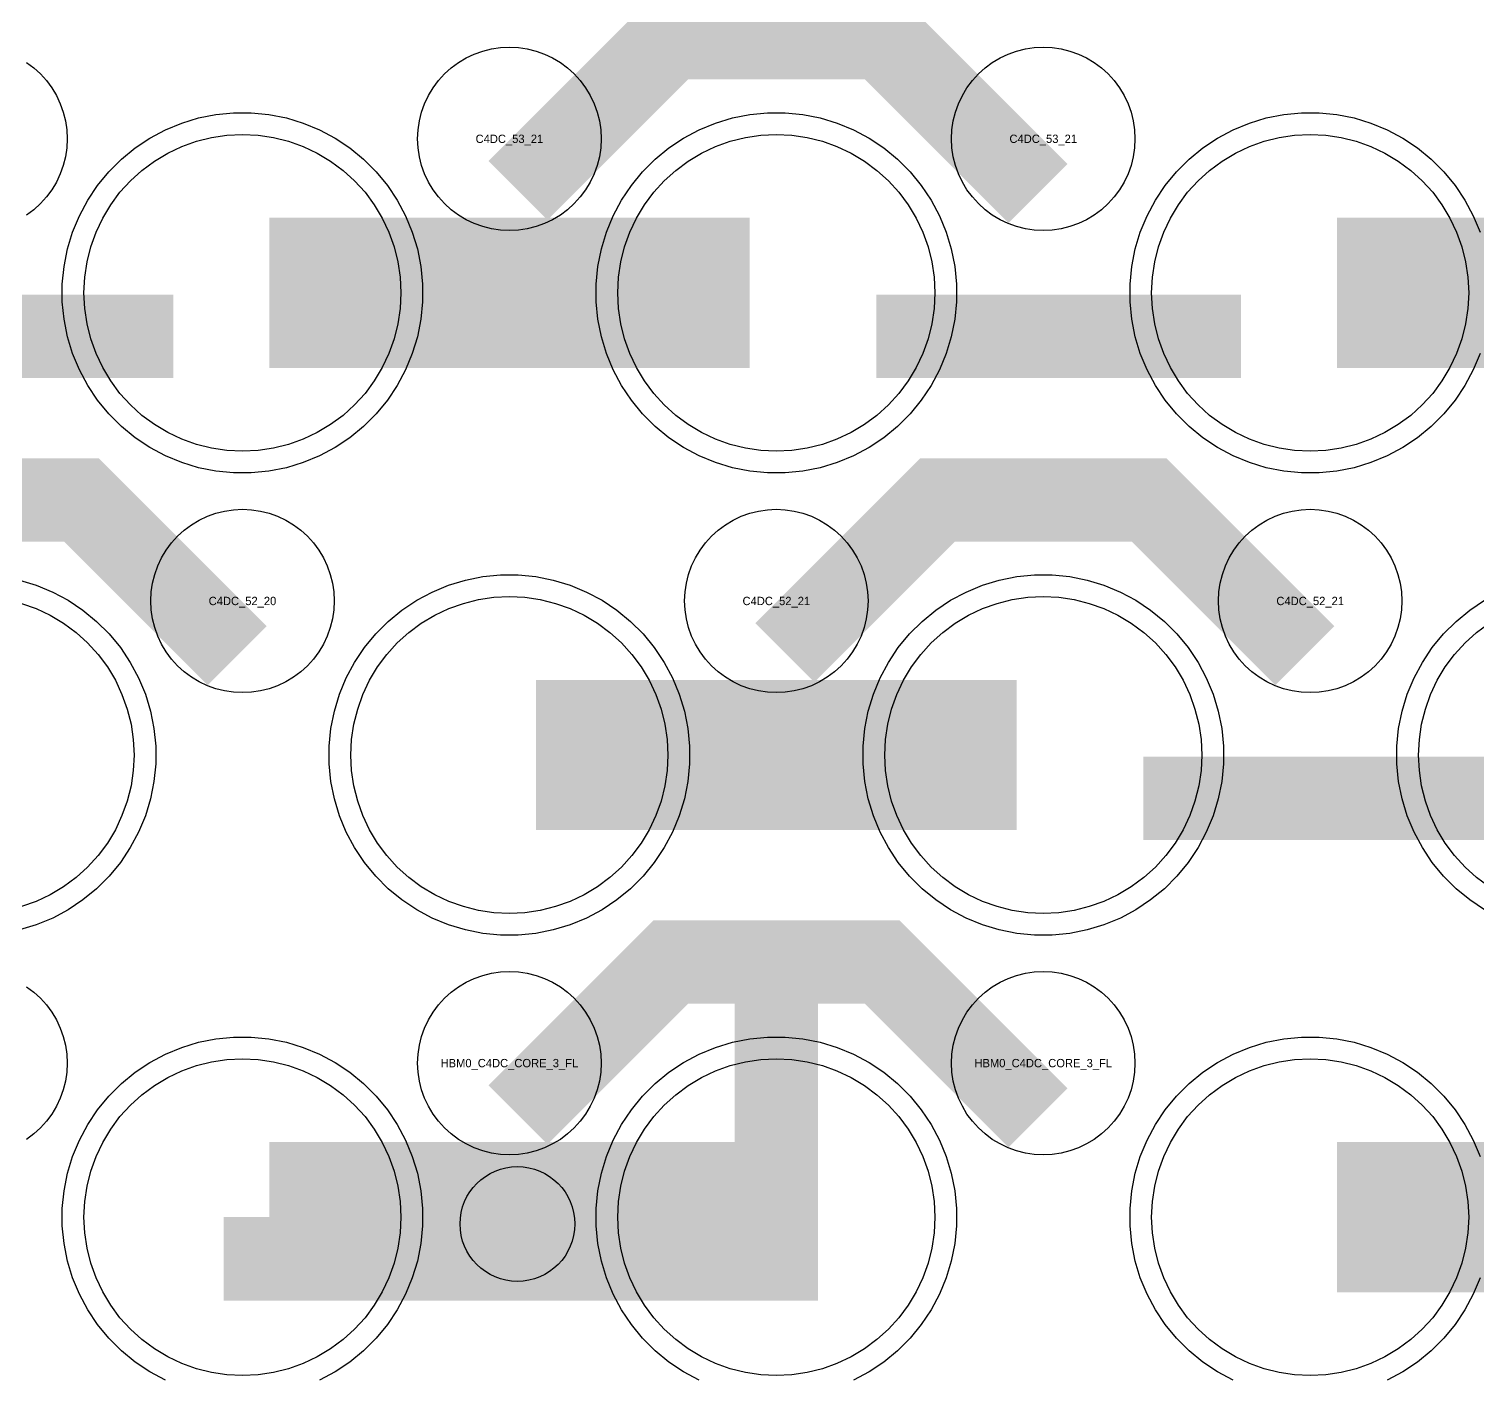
# Model space of a CAD drawing. Extents: x -11880 to 11880, y -14992 to 14992.
# Drawn here: x -5424 to -4990, y -7821.3 to -7416.5 of the extents above; entities that cross this region are included whole.
import ezdxf
from ezdxf.enums import TextEntityAlignment as Align

# ---------------------------------------------------------------- set-up
doc = ezdxf.new("R2010")
doc.units = 0
doc.header["$MEASUREMENT"] = 0
for name, color, linetype in [('GDS_775_DT_237', 138, 'CONTINUOUS'), ('RDL1_FS', 34, 'CONTINUOUS'), ('RDL_BS', 160, 'CONTINUOUS')]:
    doc.layers.add(name, color=color, linetype=linetype)

msp = doc.modelspace()

# ---------------------------------------------------------------- linework, layer by layer
at = {"layer": 'RDL1_FS'}
for points in [[(-5360, -7543.179), (-5364.657, -7542.95), (-5369.268, -7542.266), (-5373.791, -7541.134), (-5378.181, -7539.562), (-5382.395, -7537.57), (-5386.395, -7535.172), (-5390.14, -7532.394), (-5393.594, -7529.264), (-5396.724, -7525.81), (-5399.502, -7522.065), (-5401.9, -7518.065), (-5403.892, -7513.851), (-5405.464, -7509.461), (-5406.596, -7504.938), (-5407.28, -7500.327), (-5407.509, -7495.67), (-5407.28, -7491.013), (-5406.596, -7486.402), (-5405.464, -7481.879), (-5403.892, -7477.489), (-5401.9, -7473.275), (-5399.502, -7469.275), (-5396.724, -7465.53), (-5393.594, -7462.076), (-5390.14, -7458.946), (-5386.395, -7456.168), (-5382.395, -7453.77), (-5378.181, -7451.778), (-5373.791, -7450.206), (-5369.268, -7449.074), (-5364.657, -7448.39), (-5360, -7448.161), (-5355.343, -7448.39), (-5350.732, -7449.074), (-5346.209, -7450.206), (-5341.819, -7451.778), (-5337.605, -7453.77), (-5333.605, -7456.168), (-5329.86, -7458.946), (-5326.406, -7462.076), (-5323.276, -7465.53), (-5320.498, -7469.275), (-5318.1, -7473.275), (-5316.108, -7477.489), (-5314.536, -7481.879), (-5313.404, -7486.402), (-5312.72, -7491.013), (-5312.491, -7495.67), (-5312.72, -7500.327), (-5313.404, -7504.938), (-5314.536, -7509.461), (-5316.108, -7513.851), (-5318.1, -7518.065), (-5320.498, -7522.065), (-5323.276, -7525.81), (-5326.406, -7529.264), (-5329.86, -7532.394), (-5333.605, -7535.172), (-5337.605, -7537.57), (-5341.819, -7539.562), (-5346.209, -7541.134), (-5350.732, -7542.266), (-5355.343, -7542.95)], [(-5200, -7543.179), (-5204.657, -7542.95), (-5209.268, -7542.266), (-5213.791, -7541.134), (-5218.181, -7539.562), (-5222.395, -7537.57), (-5226.395, -7535.172), (-5230.14, -7532.394), (-5233.594, -7529.264), (-5236.724, -7525.81), (-5239.502, -7522.065), (-5241.9, -7518.065), (-5243.892, -7513.851), (-5245.464, -7509.461), (-5246.596, -7504.938), (-5247.28, -7500.327), (-5247.509, -7495.67), (-5247.28, -7491.013), (-5246.596, -7486.402), (-5245.464, -7481.879), (-5243.892, -7477.489), (-5241.9, -7473.275), (-5239.502, -7469.275), (-5236.724, -7465.53), (-5233.594, -7462.076), (-5230.14, -7458.946), (-5226.395, -7456.168), (-5222.395, -7453.77), (-5218.181, -7451.778), (-5213.791, -7450.206), (-5209.268, -7449.074), (-5204.657, -7448.39), (-5200, -7448.161), (-5195.343, -7448.39), (-5190.732, -7449.074), (-5186.209, -7450.206), (-5181.819, -7451.778), (-5177.605, -7453.77), (-5173.605, -7456.168), (-5169.86, -7458.946), (-5166.406, -7462.076), (-5163.276, -7465.53), (-5160.498, -7469.275), (-5158.1, -7473.275), (-5156.108, -7477.489), (-5154.536, -7481.879), (-5153.404, -7486.402), (-5152.72, -7491.013), (-5152.491, -7495.67), (-5152.72, -7500.327), (-5153.404, -7504.938), (-5154.536, -7509.461), (-5156.108, -7513.851), (-5158.1, -7518.065), (-5160.498, -7522.065), (-5163.276, -7525.81), (-5166.406, -7529.264), (-5169.86, -7532.394), (-5173.605, -7535.172), (-5177.605, -7537.57), (-5181.819, -7539.562), (-5186.209, -7541.134), (-5190.732, -7542.266), (-5195.343, -7542.95)], [(-5040, -7543.179), (-5044.657, -7542.95), (-5049.268, -7542.266), (-5053.791, -7541.134), (-5058.181, -7539.562), (-5062.395, -7537.57), (-5066.395, -7535.172), (-5070.14, -7532.394), (-5073.594, -7529.264), (-5076.724, -7525.81), (-5079.502, -7522.065), (-5081.9, -7518.065), (-5083.892, -7513.851), (-5085.464, -7509.461), (-5086.596, -7504.938), (-5087.28, -7500.327), (-5087.509, -7495.67), (-5087.28, -7491.013), (-5086.596, -7486.402), (-5085.464, -7481.879), (-5083.892, -7477.489), (-5081.9, -7473.275), (-5079.502, -7469.275), (-5076.724, -7465.53), (-5073.594, -7462.076), (-5070.14, -7458.946), (-5066.395, -7456.168), (-5062.395, -7453.77), (-5058.181, -7451.778), (-5053.791, -7450.206), (-5049.268, -7449.074), (-5044.657, -7448.39), (-5040, -7448.161), (-5035.343, -7448.39), (-5030.732, -7449.074), (-5026.209, -7450.206), (-5021.819, -7451.778), (-5017.605, -7453.77), (-5013.605, -7456.168), (-5009.86, -7458.946), (-5006.406, -7462.076), (-5003.276, -7465.53), (-5000.498, -7469.275), (-4998.1, -7473.275), (-4996.108, -7477.489), (-4994.536, -7481.879), (-4993.404, -7486.402), (-4992.72, -7491.013), (-4992.491, -7495.67), (-4992.72, -7500.327), (-4993.404, -7504.938), (-4994.536, -7509.461), (-4996.108, -7513.851), (-4998.1, -7518.065), (-5000.498, -7522.065), (-5003.276, -7525.81), (-5006.406, -7529.264), (-5009.86, -7532.394), (-5013.605, -7535.172), (-5017.605, -7537.57), (-5021.819, -7539.562), (-5026.209, -7541.134), (-5030.732, -7542.266), (-5035.343, -7542.95)], [(-5280, -7681.744), (-5284.657, -7681.515), (-5289.268, -7680.831), (-5293.791, -7679.699), (-5298.181, -7678.127), (-5302.395, -7676.135), (-5306.395, -7673.737), (-5310.14, -7670.959), (-5313.594, -7667.829), (-5316.724, -7664.375), (-5319.502, -7660.63), (-5321.9, -7656.63), (-5323.892, -7652.416), (-5325.464, -7648.026), (-5326.596, -7643.503), (-5327.28, -7638.892), (-5327.509, -7634.235), (-5327.28, -7629.578), (-5326.596, -7624.967), (-5325.464, -7620.444), (-5323.892, -7616.054), (-5321.9, -7611.84), (-5319.502, -7607.84), (-5316.724, -7604.095), (-5313.594, -7600.641), (-5310.14, -7597.511), (-5306.395, -7594.733), (-5302.395, -7592.335), (-5298.181, -7590.343), (-5293.791, -7588.771), (-5289.268, -7587.639), (-5284.657, -7586.955), (-5280, -7586.726), (-5275.343, -7586.955), (-5270.732, -7587.639), (-5266.209, -7588.771), (-5261.819, -7590.343), (-5257.605, -7592.335), (-5253.605, -7594.733), (-5249.86, -7597.511), (-5246.406, -7600.641), (-5243.276, -7604.095), (-5240.498, -7607.84), (-5238.1, -7611.84), (-5236.108, -7616.054), (-5234.536, -7620.444), (-5233.404, -7624.967), (-5232.72, -7629.578), (-5232.491, -7634.235), (-5232.72, -7638.892), (-5233.404, -7643.503), (-5234.536, -7648.026), (-5236.108, -7652.416), (-5238.1, -7656.63), (-5240.498, -7660.63), (-5243.276, -7664.375), (-5246.406, -7667.829), (-5249.86, -7670.959), (-5253.605, -7673.737), (-5257.605, -7676.135), (-5261.819, -7678.127), (-5266.209, -7679.699), (-5270.732, -7680.831), (-5275.343, -7681.515)], [(-5120, -7681.744), (-5124.657, -7681.515), (-5129.268, -7680.831), (-5133.791, -7679.699), (-5138.181, -7678.127), (-5142.395, -7676.135), (-5146.395, -7673.737), (-5150.14, -7670.959), (-5153.594, -7667.829), (-5156.724, -7664.375), (-5159.502, -7660.63), (-5161.9, -7656.63), (-5163.892, -7652.416), (-5165.464, -7648.026), (-5166.596, -7643.503), (-5167.28, -7638.892), (-5167.509, -7634.235), (-5167.28, -7629.578), (-5166.596, -7624.967), (-5165.464, -7620.444), (-5163.892, -7616.054), (-5161.9, -7611.84), (-5159.502, -7607.84), (-5156.724, -7604.095), (-5153.594, -7600.641), (-5150.14, -7597.511), (-5146.395, -7594.733), (-5142.395, -7592.335), (-5138.181, -7590.343), (-5133.791, -7588.771), (-5129.268, -7587.639), (-5124.657, -7586.955), (-5120, -7586.726), (-5115.343, -7586.955), (-5110.732, -7587.639), (-5106.209, -7588.771), (-5101.819, -7590.343), (-5097.605, -7592.335), (-5093.605, -7594.733), (-5089.86, -7597.511), (-5086.406, -7600.641), (-5083.276, -7604.095), (-5080.498, -7607.84), (-5078.1, -7611.84), (-5076.108, -7616.054), (-5074.536, -7620.444), (-5073.404, -7624.967), (-5072.72, -7629.578), (-5072.491, -7634.235), (-5072.72, -7638.892), (-5073.404, -7643.503), (-5074.536, -7648.026), (-5076.108, -7652.416), (-5078.1, -7656.63), (-5080.498, -7660.63), (-5083.276, -7664.375), (-5086.406, -7667.829), (-5089.86, -7670.959), (-5093.605, -7673.737), (-5097.605, -7676.135), (-5101.819, -7678.127), (-5106.209, -7679.699), (-5110.732, -7680.831), (-5115.343, -7681.515)], [(-5360, -7820.304), (-5364.657, -7820.075), (-5369.268, -7819.391), (-5373.791, -7818.259), (-5378.181, -7816.687), (-5382.395, -7814.695), (-5386.395, -7812.297), (-5390.14, -7809.519), (-5393.594, -7806.389), (-5396.724, -7802.935), (-5399.502, -7799.19), (-5401.9, -7795.19), (-5403.892, -7790.976), (-5405.464, -7786.586), (-5406.596, -7782.063), (-5407.28, -7777.452), (-5407.509, -7772.795), (-5407.28, -7768.138), (-5406.596, -7763.527), (-5405.464, -7759.004), (-5403.892, -7754.614), (-5401.9, -7750.4), (-5399.502, -7746.4), (-5396.724, -7742.655), (-5393.594, -7739.201), (-5390.14, -7736.071), (-5386.395, -7733.293), (-5382.395, -7730.895), (-5378.181, -7728.903), (-5373.791, -7727.331), (-5369.268, -7726.199), (-5364.657, -7725.515), (-5360, -7725.286), (-5355.343, -7725.515), (-5350.732, -7726.199), (-5346.209, -7727.331), (-5341.819, -7728.903), (-5337.605, -7730.895), (-5333.605, -7733.293), (-5329.86, -7736.071), (-5326.406, -7739.201), (-5323.276, -7742.655), (-5320.498, -7746.4), (-5318.1, -7750.4), (-5316.108, -7754.614), (-5314.536, -7759.004), (-5313.404, -7763.527), (-5312.72, -7768.138), (-5312.491, -7772.795), (-5312.72, -7777.452), (-5313.404, -7782.063), (-5314.536, -7786.586), (-5316.108, -7790.976), (-5318.1, -7795.19), (-5320.498, -7799.19), (-5323.276, -7802.935), (-5326.406, -7806.389), (-5329.86, -7809.519), (-5333.605, -7812.297), (-5337.605, -7814.695), (-5341.819, -7816.687), (-5346.209, -7818.259), (-5350.732, -7819.391), (-5355.343, -7820.075)], [(-5200, -7820.304), (-5204.657, -7820.075), (-5209.268, -7819.391), (-5213.791, -7818.259), (-5218.181, -7816.687), (-5222.395, -7814.695), (-5226.395, -7812.297), (-5230.14, -7809.519), (-5233.594, -7806.389), (-5236.724, -7802.935), (-5239.502, -7799.19), (-5241.9, -7795.19), (-5243.892, -7790.976), (-5245.464, -7786.586), (-5246.596, -7782.063), (-5247.28, -7777.452), (-5247.509, -7772.795), (-5247.28, -7768.138), (-5246.596, -7763.527), (-5245.464, -7759.004), (-5243.892, -7754.614), (-5241.9, -7750.4), (-5239.502, -7746.4), (-5236.724, -7742.655), (-5233.594, -7739.201), (-5230.14, -7736.071), (-5226.395, -7733.293), (-5222.395, -7730.895), (-5218.181, -7728.903), (-5213.791, -7727.331), (-5209.268, -7726.199), (-5204.657, -7725.515), (-5200, -7725.286), (-5195.343, -7725.515), (-5190.732, -7726.199), (-5186.209, -7727.331), (-5181.819, -7728.903), (-5177.605, -7730.895), (-5173.605, -7733.293), (-5169.86, -7736.071), (-5166.406, -7739.201), (-5163.276, -7742.655), (-5160.498, -7746.4), (-5158.1, -7750.4), (-5156.108, -7754.614), (-5154.536, -7759.004), (-5153.404, -7763.527), (-5152.72, -7768.138), (-5152.491, -7772.795), (-5152.72, -7777.452), (-5153.404, -7782.063), (-5154.536, -7786.586), (-5156.108, -7790.976), (-5158.1, -7795.19), (-5160.498, -7799.19), (-5163.276, -7802.935), (-5166.406, -7806.389), (-5169.86, -7809.519), (-5173.605, -7812.297), (-5177.605, -7814.695), (-5181.819, -7816.687), (-5186.209, -7818.259), (-5190.732, -7819.391), (-5195.343, -7820.075)], [(-5040, -7820.304), (-5044.657, -7820.075), (-5049.268, -7819.391), (-5053.791, -7818.259), (-5058.181, -7816.687), (-5062.395, -7814.695), (-5066.395, -7812.297), (-5070.14, -7809.519), (-5073.594, -7806.389), (-5076.724, -7802.935), (-5079.502, -7799.19), (-5081.9, -7795.19), (-5083.892, -7790.976), (-5085.464, -7786.586), (-5086.596, -7782.063), (-5087.28, -7777.452), (-5087.509, -7772.795), (-5087.28, -7768.138), (-5086.596, -7763.527), (-5085.464, -7759.004), (-5083.892, -7754.614), (-5081.9, -7750.4), (-5079.502, -7746.4), (-5076.724, -7742.655), (-5073.594, -7739.201), (-5070.14, -7736.071), (-5066.395, -7733.293), (-5062.395, -7730.895), (-5058.181, -7728.903), (-5053.791, -7727.331), (-5049.268, -7726.199), (-5044.657, -7725.515), (-5040, -7725.286), (-5035.343, -7725.515), (-5030.732, -7726.199), (-5026.209, -7727.331), (-5021.819, -7728.903), (-5017.605, -7730.895), (-5013.605, -7733.293), (-5009.86, -7736.071), (-5006.406, -7739.201), (-5003.276, -7742.655), (-5000.498, -7746.4), (-4998.1, -7750.4), (-4996.108, -7754.614), (-4994.536, -7759.004), (-4993.404, -7763.527), (-4992.72, -7768.138), (-4992.491, -7772.795), (-4992.72, -7777.452), (-4993.404, -7782.063), (-4994.536, -7786.586), (-4996.108, -7790.976), (-4998.1, -7795.19), (-5000.498, -7799.19), (-5003.276, -7802.935), (-5006.406, -7806.389), (-5009.86, -7809.519), (-5013.605, -7812.297), (-5017.605, -7814.695), (-5021.819, -7816.687), (-5026.209, -7818.259), (-5030.732, -7819.391), (-5035.343, -7820.075)]]:
    msp.add_lwpolyline(points, close=True, dxfattribs=at)
for points in [[(-5351.998, -7495.67, 45, 45, 0), (-5279.998, -7495.67, 45, 45, 0)], [(-5279.998, -7495.67, 45, 45, 0), (-5207.998, -7495.67, 45, 45, 0)], [(-5031.998, -7495.67, 45, 45, 0), (-4959.998, -7495.67, 45, 45, 0)], [(-5271.998, -7634.235, 45, 45, 0), (-5199.998, -7634.235, 45, 45, 0)], [(-5199.998, -7634.235, 45, 45, 0), (-5127.998, -7634.235, 45, 45, 0)], [(-5351.998, -7772.795, 45, 45, 0), (-5279.998, -7772.795, 45, 45, 0)], [(-5279.998, -7772.795, 45, 45, 0), (-5207.998, -7772.795, 45, 45, 0)], [(-5031.998, -7772.795, 45, 45, 0), (-4959.998, -7772.795, 45, 45, 0)]]:
    msp.add_lwpolyline(points, format="xyseb", dxfattribs=at)
at = {"layer": 'RDL1_FS', "color": 240, "true_color": 0xed1f24}
msp.add_lwpolyline([(-5426.209, -7588.771), (-5421.819, -7590.343), (-5417.605, -7592.335), (-5413.605, -7594.733), (-5409.86, -7597.511), (-5406.406, -7600.641), (-5403.276, -7604.095), (-5400.498, -7607.84), (-5398.1, -7611.84), (-5396.108, -7616.054), (-5394.536, -7620.444), (-5393.404, -7624.967), (-5392.72, -7629.578), (-5392.491, -7634.235), (-5392.72, -7638.892), (-5393.404, -7643.503), (-5394.536, -7648.026), (-5396.108, -7652.416), (-5398.1, -7656.63), (-5400.498, -7660.63), (-5403.276, -7664.375), (-5406.406, -7667.829), (-5409.86, -7670.959), (-5413.605, -7673.737), (-5417.605, -7676.135), (-5421.819, -7678.127), (-5426.209, -7679.699)], dxfattribs=at)
at = {"layer": 'RDL1_FS'}
msp.add_lwpolyline([(-4986.395, -7673.737), (-4990.14, -7670.959), (-4993.594, -7667.829), (-4996.724, -7664.375), (-4999.502, -7660.63), (-5001.9, -7656.63), (-5003.892, -7652.416), (-5005.464, -7648.026), (-5006.596, -7643.503), (-5007.28, -7638.892), (-5007.509, -7634.235), (-5007.28, -7629.578), (-5006.596, -7624.967), (-5005.464, -7620.444), (-5003.892, -7616.054), (-5001.9, -7611.84), (-4999.502, -7607.84), (-4996.724, -7604.095), (-4993.594, -7600.641), (-4990.14, -7597.511), (-4986.395, -7594.733)], dxfattribs=at)
msp.add_circle((-5277.593, -7774.838), 17.2, dxfattribs=at)
at = {"layer": 'RDL_BS'}
for points in [[(-5277.438, -7464.984, 25, 25, 0), (-5231.623, -7419.169, 25, 25, 0), (-5198.07, -7419.169, 25, 25, 0)], [(-5121.599, -7465.883, 25, 25, 0), (-5168.313, -7419.169, 25, 25, 0), (-5198.071, -7419.169, 25, 25, 0)], [(-5489.984, -7508.683, 25, 25, 0), (-5380.719, -7508.683, 25, 25, 0)], [(-5169.984, -7508.683, 25, 25, 0), (-5060.719, -7508.683, 25, 25, 0)], [(-5361.599, -7604.448, 25, 25, 0), (-5408.313, -7557.734, 25, 25, 0), (-5438.071, -7557.734, 25, 25, 0)], [(-5197.438, -7603.549, 25, 25, 0), (-5151.623, -7557.734, 25, 25, 0), (-5118.07, -7557.734, 25, 25, 0)], [(-5041.599, -7604.448, 25, 25, 0), (-5088.313, -7557.734, 25, 25, 0), (-5118.071, -7557.734, 25, 25, 0)], [(-5089.984, -7647.248, 25, 25, 0), (-4980.719, -7647.248, 25, 25, 0)], [(-5200, -7797.795, 25, 25, 0), (-5200, -7683.794, 25, 25, 0)], [(-5277.438, -7742.109, 25, 25, 0), (-5231.623, -7696.294, 25, 25, 0), (-5198.07, -7696.294, 25, 25, 0)], [(-5121.599, -7743.008, 25, 25, 0), (-5168.313, -7696.294, 25, 25, 0), (-5198.071, -7696.294, 25, 25, 0)], [(-5365.603, -7785.295, 25, 25, 0), (-5187.5, -7785.295, 25, 25, 0)]]:
    msp.add_lwpolyline(points, format="xyseb", dxfattribs=at)
for points in [[(-5280, -7476.976), (-5282.693, -7476.844), (-5285.365, -7476.448), (-5287.984, -7475.791), (-5290.519, -7474.884), (-5292.956, -7473.732), (-5295.28, -7472.339), (-5297.443, -7470.736), (-5299.442, -7468.924), (-5301.254, -7466.925), (-5302.857, -7464.762), (-5304.25, -7462.438), (-5305.402, -7460.001), (-5306.309, -7457.466), (-5306.966, -7454.847), (-5307.362, -7452.175), (-5307.494, -7449.482), (-5307.362, -7446.789), (-5306.966, -7444.117), (-5306.309, -7441.498), (-5305.402, -7438.963), (-5304.25, -7436.526), (-5302.857, -7434.202), (-5301.254, -7432.039), (-5299.442, -7430.04), (-5297.443, -7428.228), (-5295.28, -7426.625), (-5292.956, -7425.232), (-5290.519, -7424.08), (-5287.984, -7423.173), (-5285.365, -7422.516), (-5282.693, -7422.12), (-5280, -7421.988), (-5277.307, -7422.12), (-5274.635, -7422.516), (-5272.016, -7423.173), (-5269.481, -7424.08), (-5267.044, -7425.232), (-5264.72, -7426.625), (-5262.557, -7428.228), (-5260.558, -7430.04), (-5258.746, -7432.039), (-5257.143, -7434.202), (-5255.75, -7436.526), (-5254.598, -7438.963), (-5253.691, -7441.498), (-5253.034, -7444.117), (-5252.638, -7446.789), (-5252.506, -7449.482), (-5252.638, -7452.175), (-5253.034, -7454.847), (-5253.691, -7457.466), (-5254.598, -7460.001), (-5255.75, -7462.438), (-5257.143, -7464.762), (-5258.746, -7466.925), (-5260.558, -7468.924), (-5262.557, -7470.736), (-5264.72, -7472.339), (-5267.044, -7473.732), (-5269.481, -7474.884), (-5272.016, -7475.791), (-5274.635, -7476.448), (-5277.307, -7476.844)], [(-5120, -7476.976), (-5122.693, -7476.844), (-5125.365, -7476.448), (-5127.984, -7475.791), (-5130.519, -7474.884), (-5132.956, -7473.732), (-5135.28, -7472.339), (-5137.443, -7470.736), (-5139.442, -7468.924), (-5141.254, -7466.925), (-5142.857, -7464.762), (-5144.25, -7462.438), (-5145.402, -7460.001), (-5146.309, -7457.466), (-5146.966, -7454.847), (-5147.362, -7452.175), (-5147.494, -7449.482), (-5147.362, -7446.789), (-5146.966, -7444.117), (-5146.309, -7441.498), (-5145.402, -7438.963), (-5144.25, -7436.526), (-5142.857, -7434.202), (-5141.254, -7432.039), (-5139.442, -7430.04), (-5137.443, -7428.228), (-5135.28, -7426.625), (-5132.956, -7425.232), (-5130.519, -7424.08), (-5127.984, -7423.173), (-5125.365, -7422.516), (-5122.693, -7422.12), (-5120, -7421.988), (-5117.307, -7422.12), (-5114.635, -7422.516), (-5112.016, -7423.173), (-5109.481, -7424.08), (-5107.044, -7425.232), (-5104.72, -7426.625), (-5102.557, -7428.228), (-5100.558, -7430.04), (-5098.746, -7432.039), (-5097.143, -7434.202), (-5095.75, -7436.526), (-5094.598, -7438.963), (-5093.691, -7441.498), (-5093.034, -7444.117), (-5092.638, -7446.789), (-5092.506, -7449.482), (-5092.638, -7452.175), (-5093.034, -7454.847), (-5093.691, -7457.466), (-5094.598, -7460.001), (-5095.75, -7462.438), (-5097.143, -7464.762), (-5098.746, -7466.925), (-5100.558, -7468.924), (-5102.557, -7470.736), (-5104.72, -7472.339), (-5107.044, -7473.732), (-5109.481, -7474.884), (-5112.016, -7475.791), (-5114.635, -7476.448), (-5117.307, -7476.844)], [(-5362.644, -7549.67), (-5367.938, -7549.153), (-5373.165, -7548.107), (-5378.205, -7546.576), (-5383.115, -7544.545), (-5387.777, -7542.053), (-5392.191, -7539.106), (-5396.292, -7535.744), (-5400.074, -7531.962), (-5403.436, -7527.861), (-5406.383, -7523.447), (-5408.875, -7518.785), (-5410.906, -7513.875), (-5412.437, -7508.835), (-5413.483, -7503.608), (-5414, -7498.314), (-5414, -7493.026), (-5413.483, -7487.732), (-5412.437, -7482.505), (-5410.906, -7477.465), (-5408.875, -7472.555), (-5406.383, -7467.893), (-5403.436, -7463.479), (-5400.074, -7459.378), (-5396.292, -7455.596), (-5392.191, -7452.234), (-5387.777, -7449.287), (-5383.115, -7446.795), (-5378.205, -7444.764), (-5373.165, -7443.233), (-5367.938, -7442.187), (-5362.644, -7441.67), (-5357.356, -7441.67), (-5352.062, -7442.187), (-5346.835, -7443.233), (-5341.795, -7444.764), (-5336.885, -7446.795), (-5332.223, -7449.287), (-5327.809, -7452.234), (-5323.708, -7455.596), (-5319.926, -7459.378), (-5316.564, -7463.479), (-5313.617, -7467.893), (-5311.125, -7472.555), (-5309.094, -7477.465), (-5307.563, -7482.505), (-5306.517, -7487.732), (-5306, -7493.026), (-5306, -7498.314), (-5306.517, -7503.608), (-5307.563, -7508.835), (-5309.094, -7513.875), (-5311.125, -7518.785), (-5313.617, -7523.447), (-5316.564, -7527.861), (-5319.926, -7531.962), (-5323.708, -7535.744), (-5327.809, -7539.106), (-5332.223, -7542.053), (-5336.885, -7544.545), (-5341.795, -7546.576), (-5346.835, -7548.107), (-5352.062, -7549.153), (-5357.356, -7549.67)], [(-5202.644, -7549.67), (-5207.938, -7549.153), (-5213.165, -7548.107), (-5218.205, -7546.576), (-5223.115, -7544.545), (-5227.777, -7542.053), (-5232.191, -7539.106), (-5236.292, -7535.744), (-5240.074, -7531.962), (-5243.436, -7527.861), (-5246.383, -7523.447), (-5248.875, -7518.785), (-5250.906, -7513.875), (-5252.437, -7508.835), (-5253.483, -7503.608), (-5254, -7498.314), (-5254, -7493.026), (-5253.483, -7487.732), (-5252.437, -7482.505), (-5250.906, -7477.465), (-5248.875, -7472.555), (-5246.383, -7467.893), (-5243.436, -7463.479), (-5240.074, -7459.378), (-5236.292, -7455.596), (-5232.191, -7452.234), (-5227.777, -7449.287), (-5223.115, -7446.795), (-5218.205, -7444.764), (-5213.165, -7443.233), (-5207.938, -7442.187), (-5202.644, -7441.67), (-5197.356, -7441.67), (-5192.062, -7442.187), (-5186.835, -7443.233), (-5181.795, -7444.764), (-5176.885, -7446.795), (-5172.223, -7449.287), (-5167.809, -7452.234), (-5163.708, -7455.596), (-5159.926, -7459.378), (-5156.564, -7463.479), (-5153.617, -7467.893), (-5151.125, -7472.555), (-5149.094, -7477.465), (-5147.563, -7482.505), (-5146.517, -7487.732), (-5146, -7493.026), (-5146, -7498.314), (-5146.517, -7503.608), (-5147.563, -7508.835), (-5149.094, -7513.875), (-5151.125, -7518.785), (-5153.617, -7523.447), (-5156.564, -7527.861), (-5159.926, -7531.962), (-5163.708, -7535.744), (-5167.809, -7539.106), (-5172.223, -7542.053), (-5176.885, -7544.545), (-5181.795, -7546.576), (-5186.835, -7548.107), (-5192.062, -7549.153), (-5197.356, -7549.67)], [(-5360, -7615.541), (-5362.693, -7615.409), (-5365.365, -7615.013), (-5367.984, -7614.356), (-5370.519, -7613.449), (-5372.956, -7612.297), (-5375.28, -7610.904), (-5377.443, -7609.301), (-5379.442, -7607.489), (-5381.254, -7605.49), (-5382.857, -7603.327), (-5384.25, -7601.003), (-5385.402, -7598.566), (-5386.309, -7596.031), (-5386.966, -7593.412), (-5387.362, -7590.74), (-5387.494, -7588.047), (-5387.362, -7585.354), (-5386.966, -7582.682), (-5386.309, -7580.063), (-5385.402, -7577.528), (-5384.25, -7575.091), (-5382.857, -7572.767), (-5381.254, -7570.604), (-5379.442, -7568.605), (-5377.443, -7566.793), (-5375.28, -7565.19), (-5372.956, -7563.797), (-5370.519, -7562.645), (-5367.984, -7561.738), (-5365.365, -7561.081), (-5362.693, -7560.685), (-5360, -7560.553), (-5357.307, -7560.685), (-5354.635, -7561.081), (-5352.016, -7561.738), (-5349.481, -7562.645), (-5347.044, -7563.797), (-5344.72, -7565.19), (-5342.557, -7566.793), (-5340.558, -7568.605), (-5338.746, -7570.604), (-5337.143, -7572.767), (-5335.75, -7575.091), (-5334.598, -7577.528), (-5333.691, -7580.063), (-5333.034, -7582.682), (-5332.638, -7585.354), (-5332.506, -7588.047), (-5332.638, -7590.74), (-5333.034, -7593.412), (-5333.691, -7596.031), (-5334.598, -7598.566), (-5335.75, -7601.003), (-5337.143, -7603.327), (-5338.746, -7605.49), (-5340.558, -7607.489), (-5342.557, -7609.301), (-5344.72, -7610.904), (-5347.044, -7612.297), (-5349.481, -7613.449), (-5352.016, -7614.356), (-5354.635, -7615.013), (-5357.307, -7615.409)], [(-5200, -7615.541), (-5202.693, -7615.409), (-5205.365, -7615.013), (-5207.984, -7614.356), (-5210.519, -7613.449), (-5212.956, -7612.297), (-5215.28, -7610.904), (-5217.443, -7609.301), (-5219.442, -7607.489), (-5221.254, -7605.49), (-5222.857, -7603.327), (-5224.25, -7601.003), (-5225.402, -7598.566), (-5226.309, -7596.031), (-5226.966, -7593.412), (-5227.362, -7590.74), (-5227.494, -7588.047), (-5227.362, -7585.354), (-5226.966, -7582.682), (-5226.309, -7580.063), (-5225.402, -7577.528), (-5224.25, -7575.091), (-5222.857, -7572.767), (-5221.254, -7570.604), (-5219.442, -7568.605), (-5217.443, -7566.793), (-5215.28, -7565.19), (-5212.956, -7563.797), (-5210.519, -7562.645), (-5207.984, -7561.738), (-5205.365, -7561.081), (-5202.693, -7560.685), (-5200, -7560.553), (-5197.307, -7560.685), (-5194.635, -7561.081), (-5192.016, -7561.738), (-5189.481, -7562.645), (-5187.044, -7563.797), (-5184.72, -7565.19), (-5182.557, -7566.793), (-5180.558, -7568.605), (-5178.746, -7570.604), (-5177.143, -7572.767), (-5175.75, -7575.091), (-5174.598, -7577.528), (-5173.691, -7580.063), (-5173.034, -7582.682), (-5172.638, -7585.354), (-5172.506, -7588.047), (-5172.638, -7590.74), (-5173.034, -7593.412), (-5173.691, -7596.031), (-5174.598, -7598.566), (-5175.75, -7601.003), (-5177.143, -7603.327), (-5178.746, -7605.49), (-5180.558, -7607.489), (-5182.557, -7609.301), (-5184.72, -7610.904), (-5187.044, -7612.297), (-5189.481, -7613.449), (-5192.016, -7614.356), (-5194.635, -7615.013), (-5197.307, -7615.409)], [(-5040, -7615.541), (-5042.693, -7615.409), (-5045.365, -7615.013), (-5047.984, -7614.356), (-5050.519, -7613.449), (-5052.956, -7612.297), (-5055.28, -7610.904), (-5057.443, -7609.301), (-5059.442, -7607.489), (-5061.254, -7605.49), (-5062.857, -7603.327), (-5064.25, -7601.003), (-5065.402, -7598.566), (-5066.309, -7596.031), (-5066.966, -7593.412), (-5067.362, -7590.74), (-5067.494, -7588.047), (-5067.362, -7585.354), (-5066.966, -7582.682), (-5066.309, -7580.063), (-5065.402, -7577.528), (-5064.25, -7575.091), (-5062.857, -7572.767), (-5061.254, -7570.604), (-5059.442, -7568.605), (-5057.443, -7566.793), (-5055.28, -7565.19), (-5052.956, -7563.797), (-5050.519, -7562.645), (-5047.984, -7561.738), (-5045.365, -7561.081), (-5042.693, -7560.685), (-5040, -7560.553), (-5037.307, -7560.685), (-5034.635, -7561.081), (-5032.016, -7561.738), (-5029.481, -7562.645), (-5027.044, -7563.797), (-5024.72, -7565.19), (-5022.557, -7566.793), (-5020.558, -7568.605), (-5018.746, -7570.604), (-5017.143, -7572.767), (-5015.75, -7575.091), (-5014.598, -7577.528), (-5013.691, -7580.063), (-5013.034, -7582.682), (-5012.638, -7585.354), (-5012.506, -7588.047), (-5012.638, -7590.74), (-5013.034, -7593.412), (-5013.691, -7596.031), (-5014.598, -7598.566), (-5015.75, -7601.003), (-5017.143, -7603.327), (-5018.746, -7605.49), (-5020.558, -7607.489), (-5022.557, -7609.301), (-5024.72, -7610.904), (-5027.044, -7612.297), (-5029.481, -7613.449), (-5032.016, -7614.356), (-5034.635, -7615.013), (-5037.307, -7615.409)], [(-5282.644, -7688.235), (-5287.938, -7687.718), (-5293.165, -7686.672), (-5298.205, -7685.141), (-5303.115, -7683.11), (-5307.777, -7680.618), (-5312.191, -7677.671), (-5316.292, -7674.309), (-5320.074, -7670.527), (-5323.436, -7666.426), (-5326.383, -7662.012), (-5328.875, -7657.35), (-5330.906, -7652.44), (-5332.437, -7647.4), (-5333.483, -7642.173), (-5334, -7636.879), (-5334, -7631.591), (-5333.483, -7626.297), (-5332.437, -7621.07), (-5330.906, -7616.03), (-5328.875, -7611.12), (-5326.383, -7606.458), (-5323.436, -7602.044), (-5320.074, -7597.943), (-5316.292, -7594.161), (-5312.191, -7590.799), (-5307.777, -7587.852), (-5303.115, -7585.36), (-5298.205, -7583.329), (-5293.165, -7581.798), (-5287.938, -7580.752), (-5282.644, -7580.235), (-5277.356, -7580.235), (-5272.062, -7580.752), (-5266.835, -7581.798), (-5261.795, -7583.329), (-5256.885, -7585.36), (-5252.223, -7587.852), (-5247.809, -7590.799), (-5243.708, -7594.161), (-5239.926, -7597.943), (-5236.564, -7602.044), (-5233.617, -7606.458), (-5231.125, -7611.12), (-5229.094, -7616.03), (-5227.563, -7621.07), (-5226.517, -7626.297), (-5226, -7631.591), (-5226, -7636.879), (-5226.517, -7642.173), (-5227.563, -7647.4), (-5229.094, -7652.44), (-5231.125, -7657.35), (-5233.617, -7662.012), (-5236.564, -7666.426), (-5239.926, -7670.527), (-5243.708, -7674.309), (-5247.809, -7677.671), (-5252.223, -7680.618), (-5256.885, -7683.11), (-5261.795, -7685.141), (-5266.835, -7686.672), (-5272.062, -7687.718), (-5277.356, -7688.235)], [(-5122.644, -7688.235), (-5127.938, -7687.718), (-5133.165, -7686.672), (-5138.205, -7685.141), (-5143.115, -7683.11), (-5147.777, -7680.618), (-5152.191, -7677.671), (-5156.292, -7674.309), (-5160.074, -7670.527), (-5163.436, -7666.426), (-5166.383, -7662.012), (-5168.875, -7657.35), (-5170.906, -7652.44), (-5172.437, -7647.4), (-5173.483, -7642.173), (-5174, -7636.879), (-5174, -7631.591), (-5173.483, -7626.297), (-5172.437, -7621.07), (-5170.906, -7616.03), (-5168.875, -7611.12), (-5166.383, -7606.458), (-5163.436, -7602.044), (-5160.074, -7597.943), (-5156.292, -7594.161), (-5152.191, -7590.799), (-5147.777, -7587.852), (-5143.115, -7585.36), (-5138.205, -7583.329), (-5133.165, -7581.798), (-5127.938, -7580.752), (-5122.644, -7580.235), (-5117.356, -7580.235), (-5112.062, -7580.752), (-5106.835, -7581.798), (-5101.795, -7583.329), (-5096.885, -7585.36), (-5092.223, -7587.852), (-5087.809, -7590.799), (-5083.708, -7594.161), (-5079.926, -7597.943), (-5076.564, -7602.044), (-5073.617, -7606.458), (-5071.125, -7611.12), (-5069.094, -7616.03), (-5067.563, -7621.07), (-5066.517, -7626.297), (-5066, -7631.591), (-5066, -7636.879), (-5066.517, -7642.173), (-5067.563, -7647.4), (-5069.094, -7652.44), (-5071.125, -7657.35), (-5073.617, -7662.012), (-5076.564, -7666.426), (-5079.926, -7670.527), (-5083.708, -7674.309), (-5087.809, -7677.671), (-5092.223, -7680.618), (-5096.885, -7683.11), (-5101.795, -7685.141), (-5106.835, -7686.672), (-5112.062, -7687.718), (-5117.356, -7688.235)], [(-5280, -7754.101), (-5282.693, -7753.969), (-5285.365, -7753.573), (-5287.984, -7752.916), (-5290.519, -7752.009), (-5292.956, -7750.857), (-5295.28, -7749.464), (-5297.443, -7747.861), (-5299.442, -7746.049), (-5301.254, -7744.05), (-5302.857, -7741.887), (-5304.25, -7739.563), (-5305.402, -7737.126), (-5306.309, -7734.591), (-5306.966, -7731.972), (-5307.362, -7729.3), (-5307.494, -7726.607), (-5307.362, -7723.914), (-5306.966, -7721.242), (-5306.309, -7718.623), (-5305.402, -7716.088), (-5304.25, -7713.651), (-5302.857, -7711.327), (-5301.254, -7709.164), (-5299.442, -7707.165), (-5297.443, -7705.353), (-5295.28, -7703.75), (-5292.956, -7702.357), (-5290.519, -7701.205), (-5287.984, -7700.298), (-5285.365, -7699.641), (-5282.693, -7699.245), (-5280, -7699.113), (-5277.307, -7699.245), (-5274.635, -7699.641), (-5272.016, -7700.298), (-5269.481, -7701.205), (-5267.044, -7702.357), (-5264.72, -7703.75), (-5262.557, -7705.353), (-5260.558, -7707.165), (-5258.746, -7709.164), (-5257.143, -7711.327), (-5255.75, -7713.651), (-5254.598, -7716.088), (-5253.691, -7718.623), (-5253.034, -7721.242), (-5252.638, -7723.914), (-5252.506, -7726.607), (-5252.638, -7729.3), (-5253.034, -7731.972), (-5253.691, -7734.591), (-5254.598, -7737.126), (-5255.75, -7739.563), (-5257.143, -7741.887), (-5258.746, -7744.05), (-5260.558, -7746.049), (-5262.557, -7747.861), (-5264.72, -7749.464), (-5267.044, -7750.857), (-5269.481, -7752.009), (-5272.016, -7752.916), (-5274.635, -7753.573), (-5277.307, -7753.969)], [(-5120, -7754.101), (-5122.693, -7753.969), (-5125.365, -7753.573), (-5127.984, -7752.916), (-5130.519, -7752.009), (-5132.956, -7750.857), (-5135.28, -7749.464), (-5137.443, -7747.861), (-5139.442, -7746.049), (-5141.254, -7744.05), (-5142.857, -7741.887), (-5144.25, -7739.563), (-5145.402, -7737.126), (-5146.309, -7734.591), (-5146.966, -7731.972), (-5147.362, -7729.3), (-5147.494, -7726.607), (-5147.362, -7723.914), (-5146.966, -7721.242), (-5146.309, -7718.623), (-5145.402, -7716.088), (-5144.25, -7713.651), (-5142.857, -7711.327), (-5141.254, -7709.164), (-5139.442, -7707.165), (-5137.443, -7705.353), (-5135.28, -7703.75), (-5132.956, -7702.357), (-5130.519, -7701.205), (-5127.984, -7700.298), (-5125.365, -7699.641), (-5122.693, -7699.245), (-5120, -7699.113), (-5117.307, -7699.245), (-5114.635, -7699.641), (-5112.016, -7700.298), (-5109.481, -7701.205), (-5107.044, -7702.357), (-5104.72, -7703.75), (-5102.557, -7705.353), (-5100.558, -7707.165), (-5098.746, -7709.164), (-5097.143, -7711.327), (-5095.75, -7713.651), (-5094.598, -7716.088), (-5093.691, -7718.623), (-5093.034, -7721.242), (-5092.638, -7723.914), (-5092.506, -7726.607), (-5092.638, -7729.3), (-5093.034, -7731.972), (-5093.691, -7734.591), (-5094.598, -7737.126), (-5095.75, -7739.563), (-5097.143, -7741.887), (-5098.746, -7744.05), (-5100.558, -7746.049), (-5102.557, -7747.861), (-5104.72, -7749.464), (-5107.044, -7750.857), (-5109.481, -7752.009), (-5112.016, -7752.916), (-5114.635, -7753.573), (-5117.307, -7753.969)]]:
    msp.add_lwpolyline(points, close=True, dxfattribs=at)
for points in [[(-5424.72, -7426.625), (-5422.557, -7428.228), (-5420.558, -7430.04), (-5418.746, -7432.039), (-5417.143, -7434.202), (-5415.75, -7436.526), (-5414.598, -7438.963), (-5413.691, -7441.498), (-5413.034, -7444.117), (-5412.638, -7446.789), (-5412.506, -7449.482), (-5412.638, -7452.175), (-5413.034, -7454.847), (-5413.691, -7457.466), (-5414.598, -7460.001), (-5415.75, -7462.438), (-5417.143, -7464.762), (-5418.746, -7466.925), (-5420.558, -7468.924), (-5422.557, -7470.736), (-5424.72, -7472.339)], [(-4989.094, -7513.875), (-4991.125, -7518.785), (-4993.617, -7523.447), (-4996.564, -7527.861), (-4999.926, -7531.962), (-5003.708, -7535.744), (-5007.809, -7539.106), (-5012.223, -7542.053), (-5016.885, -7544.545), (-5021.795, -7546.576), (-5026.835, -7548.107), (-5032.062, -7549.153), (-5037.356, -7549.67), (-5042.644, -7549.67), (-5047.938, -7549.153), (-5053.165, -7548.107), (-5058.205, -7546.576), (-5063.115, -7544.545), (-5067.777, -7542.053), (-5072.191, -7539.106), (-5076.292, -7535.744), (-5080.074, -7531.962), (-5083.436, -7527.861), (-5086.383, -7523.447), (-5088.875, -7518.785), (-5090.906, -7513.875), (-5092.437, -7508.835), (-5093.483, -7503.608), (-5094, -7498.314), (-5094, -7493.026), (-5093.483, -7487.732), (-5092.437, -7482.505), (-5090.906, -7477.465), (-5088.875, -7472.555), (-5086.383, -7467.893), (-5083.436, -7463.479), (-5080.074, -7459.378), (-5076.292, -7455.596), (-5072.191, -7452.234), (-5067.777, -7449.287), (-5063.115, -7446.795), (-5058.205, -7444.764), (-5053.165, -7443.233), (-5047.938, -7442.187), (-5042.644, -7441.67), (-5037.356, -7441.67), (-5032.062, -7442.187), (-5026.835, -7443.233), (-5021.795, -7444.764), (-5016.885, -7446.795), (-5012.223, -7449.287), (-5007.809, -7452.234), (-5003.708, -7455.596), (-4999.926, -7459.378), (-4996.564, -7463.479), (-4993.617, -7467.893), (-4991.125, -7472.555), (-4989.094, -7477.465)], [(-4987.777, -7680.618), (-4992.191, -7677.671), (-4996.292, -7674.309), (-5000.074, -7670.527), (-5003.436, -7666.426), (-5006.383, -7662.012), (-5008.875, -7657.35), (-5010.906, -7652.44), (-5012.437, -7647.4), (-5013.483, -7642.173), (-5014, -7636.879), (-5014, -7631.591), (-5013.483, -7626.297), (-5012.437, -7621.07), (-5010.906, -7616.03), (-5008.875, -7611.12), (-5006.383, -7606.458), (-5003.436, -7602.044), (-5000.074, -7597.943), (-4996.292, -7594.161), (-4992.191, -7590.799), (-4987.777, -7587.852)], [(-5424.72, -7703.75), (-5422.557, -7705.353), (-5420.558, -7707.165), (-5418.746, -7709.164), (-5417.143, -7711.327), (-5415.75, -7713.651), (-5414.598, -7716.088), (-5413.691, -7718.623), (-5413.034, -7721.242), (-5412.638, -7723.914), (-5412.506, -7726.607), (-5412.638, -7729.3), (-5413.034, -7731.972), (-5413.691, -7734.591), (-5414.598, -7737.126), (-5415.75, -7739.563), (-5417.143, -7741.887), (-5418.746, -7744.05), (-5420.558, -7746.049), (-5422.557, -7747.861), (-5424.72, -7749.464)], [(-5383.115, -7821.67), (-5387.777, -7819.178), (-5392.191, -7816.231), (-5396.292, -7812.869), (-5400.074, -7809.087), (-5403.436, -7804.986), (-5406.383, -7800.572), (-5408.875, -7795.91), (-5410.906, -7791), (-5412.437, -7785.96), (-5413.483, -7780.733), (-5414, -7775.439), (-5414, -7770.151), (-5413.483, -7764.857), (-5412.437, -7759.63), (-5410.906, -7754.59), (-5408.875, -7749.68), (-5406.383, -7745.018), (-5403.436, -7740.604), (-5400.074, -7736.503), (-5396.292, -7732.721), (-5392.191, -7729.359), (-5387.777, -7726.412), (-5383.115, -7723.92), (-5378.205, -7721.889), (-5373.165, -7720.358), (-5367.938, -7719.312), (-5362.644, -7718.795), (-5357.356, -7718.795), (-5352.062, -7719.312), (-5346.835, -7720.358), (-5341.795, -7721.889), (-5336.885, -7723.92), (-5332.223, -7726.412), (-5327.809, -7729.359), (-5323.708, -7732.721), (-5319.926, -7736.503), (-5316.564, -7740.604), (-5313.617, -7745.018), (-5311.125, -7749.68), (-5309.094, -7754.59), (-5307.563, -7759.63), (-5306.517, -7764.857), (-5306, -7770.151), (-5306, -7775.439), (-5306.517, -7780.733), (-5307.563, -7785.96), (-5309.094, -7791), (-5311.125, -7795.91), (-5313.617, -7800.572), (-5316.564, -7804.986), (-5319.926, -7809.087), (-5323.708, -7812.869), (-5327.809, -7816.231), (-5332.223, -7819.178), (-5336.885, -7821.67)], [(-5223.115, -7821.67), (-5227.777, -7819.178), (-5232.191, -7816.231), (-5236.292, -7812.869), (-5240.074, -7809.087), (-5243.436, -7804.986), (-5246.383, -7800.572), (-5248.875, -7795.91), (-5250.906, -7791), (-5252.437, -7785.96), (-5253.483, -7780.733), (-5254, -7775.439), (-5254, -7770.151), (-5253.483, -7764.857), (-5252.437, -7759.63), (-5250.906, -7754.59), (-5248.875, -7749.68), (-5246.383, -7745.018), (-5243.436, -7740.604), (-5240.074, -7736.503), (-5236.292, -7732.721), (-5232.191, -7729.359), (-5227.777, -7726.412), (-5223.115, -7723.92), (-5218.205, -7721.889), (-5213.165, -7720.358), (-5207.938, -7719.312), (-5202.644, -7718.795), (-5197.356, -7718.795), (-5192.062, -7719.312), (-5186.835, -7720.358), (-5181.795, -7721.889), (-5176.885, -7723.92), (-5172.223, -7726.412), (-5167.809, -7729.359), (-5163.708, -7732.721), (-5159.926, -7736.503), (-5156.564, -7740.604), (-5153.617, -7745.018), (-5151.125, -7749.68), (-5149.094, -7754.59), (-5147.563, -7759.63), (-5146.517, -7764.857), (-5146, -7770.151), (-5146, -7775.439), (-5146.517, -7780.733), (-5147.563, -7785.96), (-5149.094, -7791), (-5151.125, -7795.91), (-5153.617, -7800.572), (-5156.564, -7804.986), (-5159.926, -7809.087), (-5163.708, -7812.869), (-5167.809, -7816.231), (-5172.223, -7819.178), (-5176.885, -7821.67)], [(-5063.115, -7821.67), (-5067.777, -7819.178), (-5072.191, -7816.231), (-5076.292, -7812.869), (-5080.074, -7809.087), (-5083.436, -7804.986), (-5086.383, -7800.572), (-5088.875, -7795.91), (-5090.906, -7791), (-5092.437, -7785.96), (-5093.483, -7780.733), (-5094, -7775.439), (-5094, -7770.151), (-5093.483, -7764.857), (-5092.437, -7759.63), (-5090.906, -7754.59), (-5088.875, -7749.68), (-5086.383, -7745.018), (-5083.436, -7740.604), (-5080.074, -7736.503), (-5076.292, -7732.721), (-5072.191, -7729.359), (-5067.777, -7726.412), (-5063.115, -7723.92), (-5058.205, -7721.889), (-5053.165, -7720.358), (-5047.938, -7719.312), (-5042.644, -7718.795), (-5037.356, -7718.795), (-5032.062, -7719.312), (-5026.835, -7720.358), (-5021.795, -7721.889), (-5016.885, -7723.92), (-5012.223, -7726.412), (-5007.809, -7729.359), (-5003.708, -7732.721), (-4999.926, -7736.503), (-4996.564, -7740.604), (-4993.617, -7745.018), (-4991.125, -7749.68), (-4989.094, -7754.59)], [(-4989.094, -7791), (-4991.125, -7795.91), (-4993.617, -7800.572), (-4996.564, -7804.986), (-4999.926, -7809.087), (-5003.708, -7812.869), (-5007.809, -7816.231), (-5012.223, -7819.178), (-5016.885, -7821.67)]]:
    msp.add_lwpolyline(points, dxfattribs=at)
at = {"layer": 'RDL_BS', "color": 240, "true_color": 0xed1f24}
msp.add_lwpolyline([(-5426.835, -7581.798), (-5421.795, -7583.329), (-5416.885, -7585.36), (-5412.223, -7587.852), (-5407.809, -7590.799), (-5403.708, -7594.161), (-5399.926, -7597.943), (-5396.564, -7602.044), (-5393.617, -7606.458), (-5391.125, -7611.12), (-5389.094, -7616.03), (-5387.563, -7621.07), (-5386.517, -7626.297), (-5386, -7631.591), (-5386, -7636.879), (-5386.517, -7642.173), (-5387.563, -7647.4), (-5389.094, -7652.44), (-5391.125, -7657.35), (-5393.617, -7662.012), (-5396.564, -7666.426), (-5399.926, -7670.527), (-5403.708, -7674.309), (-5407.809, -7677.671), (-5412.223, -7680.618), (-5416.885, -7683.11), (-5421.795, -7685.141), (-5426.835, -7686.672)], dxfattribs=at)

# ---------------------------------------------------------------- texts
at = {"layer": 'GDS_775_DT_237'}
for s, p in [('C4DC_53_21', (-5280, -7449.482)), ('C4DC_53_21', (-5280, -7449.482)), ('C4DC_53_21', (-5120, -7449.482)), ('C4DC_53_21', (-5120, -7449.482)), ('C4DC_52_20', (-5360, -7588.047)), ('C4DC_52_20', (-5360, -7588.047)), ('C4DC_52_21', (-5200, -7588.047)), ('C4DC_52_21', (-5200, -7588.047)), ('C4DC_52_21', (-5040, -7588.047)), ('C4DC_52_21', (-5040, -7588.047)), ('HBM0_C4DC_CORE_3_FL', (-5280, -7726.607)), ('HBM0_C4DC_CORE_3_FL', (-5280, -7726.607)), ('HBM0_C4DC_CORE_3_FL', (-5120, -7726.607)), ('HBM0_C4DC_CORE_3_FL', (-5120, -7726.607))]:
    msp.add_text(s, height=2.5, dxfattribs=at).set_placement(p, align=Align.MIDDLE_CENTER)

doc.saveas('drawing.dxf')
